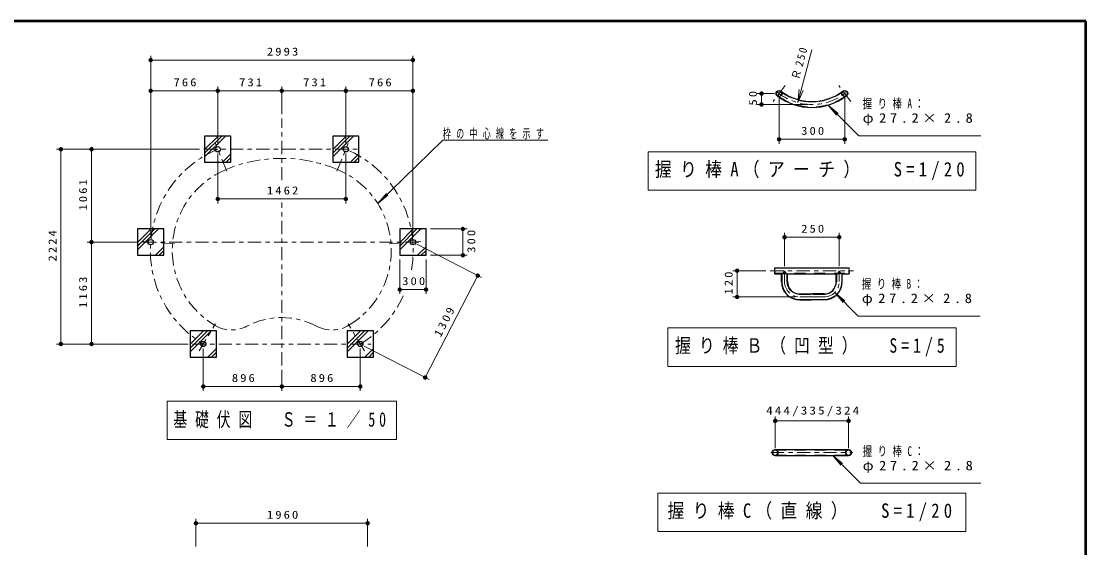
# Model space of a CAD drawing. Units: millimetres on the paper, scale 1:50, with parts at other scales. Extents: x -385 to 0, y -33 to 267.
# Drawn here: x -243 to 0, y 146.8 to 267 of the extents above; entities that cross this region are included whole.
import ezdxf

# ---------------------------------------------------------------- set-up
doc = ezdxf.new("R2010")
doc.units = ezdxf.units.MM
doc.linetypes.add('USER1', pattern=[4.5, 2.5, -2])
doc.linetypes.add('USER2', pattern=[6, 3, -1, 1, -1])
doc.layers.add('LY_1', color=7, linetype='Continuous', lineweight=25)
doc.layers.add('LY_13', color=7, linetype='Continuous', lineweight=13)
doc.styles.add('ＭＳ ゴシック', font='')
doc.styles.get('ＭＳ ゴシック').set_extended_font_data('MS Gothic')

# ---------------------------------------------------------------- blocks, each defined once
blk = doc.blocks.new('filled_dot')
at = {"color": 0, "linetype": 'Continuous', "lineweight": -2, "const_width": 1.25}
blk.add_lwpolyline([(-0.625, 0, 1), (0.625, 0, 1)], format="xyb", close=True, dxfattribs=at)
blk = doc.blocks.new('open_arrow')
at = {"color": 0, "linetype": 'Continuous', "lineweight": -2}
blk.add_lwpolyline([(7.5, 1.25), (0, 0), (7.5, -1.25)], dxfattribs=at)

msp = doc.modelspace()

# ---------------------------------------------------------------- linework, layer by layer
at = {"layer": 'LY_1', "lineweight": 13}
for p, q in [((-62.511, 260.497), (-65.738, 248.42)), ((-213.46, 247.818), (-213.46, 259.127)), ((-213.46, 258.127), (-153.598, 258.127)), ((-153.598, 247.818), (-153.598, 259.127)), ((-213.46, 217.554), (-213.46, 252.127)), ((-213.46, 251.127), (-198.145, 251.127)), ((-198.145, 238.777), (-198.145, 252.127)), ((-198.145, 251.127), (-183.529, 251.127)), ((-183.529, 245.806), (-183.529, 252.127)), ((-183.529, 245.806), (-183.529, 252.127)), ((-183.529, 251.127), (-168.914, 251.127)), ((-168.914, 238.777), (-168.914, 252.127)), ((-168.914, 251.127), (-153.598, 251.127)), ((-153.598, 217.554), (-153.598, 252.127)), ((-71.011, 250.497), (-75.007, 250.497)), ((-74.007, 247.997), (-74.007, 250.497)), ((-63.511, 247.997), (-75.007, 247.997)), ((-70.011, 249.497), (-70.011, 239.044)), ((-55.011, 249.497), (-55.011, 239.044)), ((-58.8, 247.85), (-56.872, 245.552)), ((-58.8, 247.85), (-56.502, 245.921)), ((-51.82, 240.87), (-58.8, 247.85)), ((-201.145, 236.015), (-196.366, 240.794)), ((-201.145, 236.864), (-197.214, 240.794)), ((-201.145, 237.712), (-198.063, 240.794)), ((-171.914, 236.015), (-167.135, 240.794)), ((-171.914, 236.864), (-167.983, 240.794)), ((-171.914, 237.712), (-168.832, 240.794)), ((-51.82, 240.87), (-23.918, 240.87)), ((-146.761, 239.881), (-161.606, 225.358)), ((-146.761, 239.881), (-122.761, 239.881)), ((-55.011, 240.044), (-70.011, 240.044)), ((-220.88, 237.777), (-234.96, 237.777)), ((-233.96, 193.3), (-233.96, 237.777)), ((-202.341, 237.777), (-227.96, 237.777)), ((-226.96, 216.554), (-226.96, 237.777)), ((-198.145, 236.777), (-198.145, 225.425)), ((-197.082, 234.794), (-195.145, 236.732)), ((-196.234, 234.794), (-195.145, 235.883)), ((-168.914, 236.777), (-168.914, 225.425)), ((-167.852, 234.794), (-165.914, 236.732)), ((-167.003, 234.794), (-165.914, 235.883)), ((-99.911, 237.211), (-99.911, 228.411)), ((-25.111, 237.211), (-99.911, 237.211)), ((-25.111, 228.411), (-25.111, 237.211)), ((-195.385, 234.794), (-195.145, 235.035)), ((-166.155, 234.794), (-165.914, 235.035)), ((-168.914, 226.425), (-198.145, 226.425)), ((-161.606, 225.358), (-159.653, 227.635)), ((-161.606, 225.358), (-159.287, 227.261)), ((-99.911, 228.411), (-25.111, 228.411)), ((-216.46, 214.793), (-211.681, 219.572)), ((-216.46, 215.642), (-212.53, 219.572)), ((-216.46, 216.49), (-213.378, 219.572)), ((-156.598, 214.793), (-151.819, 219.572)), ((-156.598, 215.642), (-152.668, 219.572)), ((-156.598, 216.49), (-153.516, 219.572)), ((-149.598, 219.572), (-141.19, 219.572)), ((-142.19, 219.572), (-142.19, 213.572)), ((-216.255, 216.554), (-227.96, 216.554)), ((-216.255, 216.554), (-227.96, 216.554)), ((-226.96, 193.3), (-226.96, 216.554)), ((-68.761, 211.043), (-68.761, 218.685)), ((-68.761, 217.685), (-56.261, 217.685)), ((-56.261, 211.043), (-56.261, 218.685)), ((-212.398, 213.572), (-210.46, 215.51)), ((-211.55, 213.572), (-210.46, 214.661)), ((-152.71, 216.096), (-137.903, 208.451)), ((-152.536, 213.572), (-150.598, 215.51)), ((-151.687, 213.572), (-150.598, 214.661)), ((-210.701, 213.572), (-210.46, 213.813)), ((-156.598, 212.572), (-156.598, 204.726)), ((-150.839, 213.572), (-150.598, 213.813)), ((-150.598, 212.572), (-150.598, 204.726)), ((-149.598, 213.572), (-141.19, 213.572)), ((-73.001, 210.043), (-80.586, 210.043)), ((-79.586, 204.043), (-79.586, 210.043)), ((-138.792, 208.91), (-150.799, 185.655)), ((-150.598, 205.726), (-156.598, 205.726)), ((-57.286, 205.068), (-55.357, 202.77)), ((-57.286, 205.068), (-54.988, 203.14)), ((-51.912, 199.694), (-57.286, 205.068)), ((-66.261, 204.043), (-80.586, 204.043)), ((-51.912, 199.694), (-24.111, 199.694)), ((-95.411, 196.958), (-95.411, 188.158)), ((-29.611, 196.958), (-95.411, 196.958)), ((-29.611, 188.158), (-29.611, 196.958)), ((-204.454, 191.538), (-199.675, 196.317)), ((-204.454, 192.387), (-200.523, 196.317)), ((-204.454, 193.235), (-201.372, 196.317)), ((-168.605, 191.538), (-163.826, 196.317)), ((-168.605, 192.387), (-164.674, 196.317)), ((-168.605, 193.235), (-165.523, 196.317)), ((-220.88, 193.3), (-234.96, 193.3)), ((-204.92, 193.3), (-227.96, 193.3)), ((-201.454, 192.3), (-201.454, 182.598)), ((-200.391, 190.317), (-198.454, 192.255)), ((-165.605, 192.3), (-165.605, 182.598)), ((-164.716, 192.841), (-149.91, 185.196)), ((-164.543, 190.317), (-162.605, 192.255)), ((-199.543, 190.317), (-198.454, 191.407)), ((-198.694, 190.317), (-198.454, 190.558)), ((-163.694, 190.317), (-162.605, 191.407)), ((-162.846, 190.317), (-162.605, 190.558)), ((-183.529, 187.422), (-183.529, 182.598)), ((-183.529, 187.422), (-183.529, 182.598)), ((-95.411, 188.158), (-29.611, 188.158)), ((-183.529, 183.598), (-201.454, 183.598)), ((-165.605, 183.598), (-183.529, 183.598)), ((-209.679, 180.282), (-209.679, 171.482)), ((-157.379, 180.282), (-209.679, 180.282)), ((-157.379, 171.482), (-157.379, 180.282)), ((-70.886, 169.496), (-70.886, 176.746)), ((-70.886, 175.746), (-54.136, 175.746)), ((-54.136, 169.496), (-54.136, 176.746)), ((-209.679, 171.482), (-157.379, 171.482)), ((-57.822, 167.931), (-55.894, 165.632)), ((-57.822, 167.931), (-55.524, 166.002)), ((-51.386, 161.495), (-57.822, 167.931)), ((-51.386, 161.495), (-23.912, 161.495)), ((-97.661, 159.255), (-97.661, 150.455)), ((-27.361, 159.255), (-97.661, 159.255)), ((-27.361, 150.455), (-27.361, 159.255)), ((-203.131, 147.029), (-203.131, 153.369)), ((-163.928, 147.029), (-163.928, 153.369)), ((-203.131, 152.369), (-163.928, 152.369)), ((-97.661, 150.455), (-27.361, 150.455))]:
    msp.add_line(p, q, dxfattribs=at)
at = {"layer": 'LY_1', "linetype": 'USER2', "lineweight": 13}
for p, q in [((-68.646, 252.316), (-71.375, 248.677)), ((-53.629, 248.655), (-56.392, 252.338)), ((-183.529, 230.687), (-183.529, 244.806)), ((-196.057, 232.767), (-198.698, 239.104)), ((-171.001, 232.767), (-168.361, 239.104)), ((-201.341, 237.777), (-165.718, 237.777)), ((-183.529, 188.422), (-183.529, 225.591)), ((-208.048, 216.152), (-215.255, 216.688)), ((-215.255, 216.554), (-151.803, 216.554)), ((-159.01, 216.152), (-151.803, 216.688)), ((-72.001, 210.043), (-53.021, 210.043)), ((-68.761, 207.543), (-68.761, 210.043)), ((-56.261, 207.543), (-56.261, 210.043)), ((-65.261, 204.043), (-62.511, 204.043)), ((-59.761, 204.043), (-62.511, 204.043)), ((-202.384, 191.759), (-198.648, 197.945)), ((-164.674, 191.759), (-168.411, 197.945)), ((-203.92, 193.3), (-163.138, 193.3)), ((-71.886, 168.496), (-53.136, 168.496))]:
    msp.add_line(p, q, dxfattribs=at)
at = {"layer": 'LY_1'}
for p, q in [((-195.145, 240.794), (-201.145, 240.794)), ((-201.145, 240.794), (-201.145, 234.794)), ((-195.145, 234.794), (-195.145, 240.794)), ((-165.914, 240.794), (-171.914, 240.794)), ((-171.914, 240.794), (-171.914, 234.794)), ((-165.914, 234.794), (-165.914, 240.794)), ((-201.145, 234.794), (-195.145, 234.794)), ((-171.914, 234.794), (-165.914, 234.794)), ((-210.46, 219.572), (-216.46, 219.572)), ((-216.46, 219.572), (-216.46, 213.572)), ((-210.46, 213.572), (-210.46, 219.572)), ((-150.598, 219.572), (-156.598, 219.572)), ((-156.598, 219.572), (-156.598, 213.572)), ((-150.598, 213.572), (-150.598, 219.572)), ((-216.46, 213.572), (-210.46, 213.572)), ((-156.598, 213.572), (-150.598, 213.572)), ((-71.001, 210.723), (-54.021, 210.723)), ((-71.001, 209.363), (-69.441, 209.363)), ((-69.441, 207.543), (-69.441, 209.363)), ((-68.081, 207.543), (-68.081, 209.363)), ((-68.081, 209.363), (-56.941, 209.363)), ((-56.941, 207.543), (-56.941, 209.363)), ((-55.581, 207.543), (-55.581, 209.363)), ((-55.581, 209.363), (-54.021, 209.363)), ((-65.261, 204.723), (-62.511, 204.723)), ((-59.761, 204.723), (-62.511, 204.723)), ((-65.261, 203.363), (-62.511, 203.363)), ((-59.761, 203.363), (-62.511, 203.363)), ((-198.454, 196.317), (-204.454, 196.317)), ((-204.454, 196.317), (-204.454, 190.317)), ((-198.454, 190.317), (-198.454, 196.317)), ((-162.605, 196.317), (-168.605, 196.317)), ((-168.605, 196.317), (-168.605, 190.317)), ((-162.605, 190.317), (-162.605, 196.317)), ((-204.454, 190.317), (-198.454, 190.317)), ((-168.605, 190.317), (-162.605, 190.317)), ((-70.886, 169.176), (-54.136, 169.176)), ((-70.886, 167.816), (-54.136, 167.816))]:
    msp.add_line(p, q, dxfattribs=at)
at = {"layer": 'LY_1', "linetype": 'USER1', "lineweight": 13}
for p, q in [((-71.04, 210.608), (-53.981, 210.608)), ((-70.961, 209.478), (-54.06, 209.478)), ((-69.441, 209.363), (-68.081, 209.363)), ((-69.326, 207.543), (-69.326, 209.363)), ((-68.196, 207.543), (-68.196, 209.363)), ((-55.581, 209.363), (-56.941, 209.363)), ((-56.826, 207.543), (-56.826, 209.363)), ((-55.696, 207.543), (-55.696, 209.363)), ((-65.261, 204.608), (-62.511, 204.608)), ((-59.761, 204.608), (-62.511, 204.608)), ((-65.261, 203.478), (-62.511, 203.478)), ((-59.761, 203.478), (-62.511, 203.478)), ((-70.886, 169.061), (-54.136, 169.061)), ((-70.886, 167.931), (-54.136, 167.931))]:
    msp.add_line(p, q, dxfattribs=at)
at = {"layer": 'LY_1'}
for centre, radius in [((-70.011, 250.497), 0.68), ((-55.011, 250.497), 0.68), ((-198.145, 237.777), 0.605), ((-168.914, 237.777), 0.605), ((-213.46, 216.554), 0.605), ((-153.598, 216.554), 0.605), ((-201.454, 193.3), 0.605), ((-165.605, 193.3), 0.605), ((-70.886, 168.496), 0.68), ((-54.136, 168.496), 0.68)]:
    msp.add_circle(centre, radius, dxfattribs=at)
at = {"layer": 'LY_1', "lineweight": 13}
for centre in [(-70.011, 250.497), (-55.011, 250.497), (-70.886, 168.496), (-54.136, 168.496)]:
    msp.add_circle(centre, 0.565, dxfattribs=at)
at = {"layer": 'LY_1', "linetype": 'USER2', "lineweight": 13}
for centre, radius, start, end in [((-62.511, 260.497), 12.5, 230.01283, 309.98717), ((-188.529, 214.7), 25, 112.61987, 238.87039), ((-178.529, 214.7), 25, 349.66095, 67.38013), ((-183.529, 202.7), 33, 67.38013, 112.61987), ((-188.529, 214.7), 20, 112.61987, 238.87039), ((-178.529, 214.7), 20, 301.12961, 67.38013), ((-65.261, 207.543), 3.5, 180, 270), ((-59.761, 207.543), 3.5, 270, 0), ((-178.529, 214.7), 25, 301.12961, 335.39871), ((-183.529, 182.346), 17, 62.10551, 117.89449), ((-194.992, 204), 7.5, 238.87039, 297.89449), ((-172.067, 204), 7.5, 242.10551, 301.12961)]:
    msp.add_arc(centre, radius, start, end, dxfattribs=at)
at = {"layer": 'LY_1'}
for centre, radius, start, end in [((-62.511, 260.497), 11.82, 233.1301, 306.8699), ((-62.511, 260.497), 13.18, 233.1301, 306.8699), ((-70.199, 210.383), 0.871, 157.02657, 202.97343), ((-70.199, 209.703), 0.871, 157.02657, 202.97343), ((-71.803, 209.703), 0.871, 337.02657, 22.97343), ((-69.441, 210.043), 0.68, 270, 0), ((-68.081, 210.043), 0.68, 180, 270), ((-56.941, 210.043), 0.68, 270, 0), ((-55.581, 210.043), 0.68, 180, 270), ((-53.219, 209.703), 0.871, 157.02657, 202.97343), ((-54.823, 210.383), 0.871, 337.02657, 22.97343), ((-54.823, 209.703), 0.871, 337.02657, 22.97343), ((-65.261, 207.543), 4.18, 180, 270), ((-65.261, 207.543), 2.82, 180, 270), ((-59.761, 207.543), 4.18, 270, 0), ((-59.761, 207.543), 2.82, 270, 0)]:
    msp.add_arc(centre, radius, start, end, dxfattribs=at)
at = {"layer": 'LY_1', "linetype": 'USER1', "lineweight": 13}
for centre, radius, start, end in [((-62.511, 260.497), 11.935, 234.90514, 305.09486), ((-62.511, 260.497), 13.065, 234.82664, 305.17336), ((-65.261, 207.543), 4.065, 180, 270), ((-65.261, 207.543), 2.935, 180, 270), ((-59.761, 207.543), 4.065, 270, 0), ((-59.761, 207.543), 2.935, 270, 0)]:
    msp.add_arc(centre, radius, start, end, dxfattribs=at)
at = {"layer": 'LY_13', "lineweight": 50}
for p, q in [((0, 267), (-385, 267)), ((0, 0), (0, 267))]:
    msp.add_line(p, q, dxfattribs=at)

# ---------------------------------------------------------------- block references
at = {"layer": 'LY_1', "lineweight": 13, "xscale": 0.4, "yscale": 0.4}
for p in [(-213.46, 258.127), (-213.46, 251.127), (-198.145, 251.127), (-183.529, 251.127), (-168.914, 251.127), (-70.011, 240.044), (-198.145, 226.425), (-68.761, 217.685), (-156.598, 205.726), (-201.454, 183.598), (-183.529, 183.598), (-70.886, 175.746), (-203.131, 152.369)]:
    msp.add_blockref('filled_dot', p, dxfattribs=at)
for name, p, rotation in [('filled_dot', (-153.598, 258.127), 180), ('filled_dot', (-198.145, 251.127), 180), ('filled_dot', (-183.529, 251.127), 180), ('filled_dot', (-168.914, 251.127), 180), ('filled_dot', (-153.598, 251.127), 180), ('filled_dot', (-74.007, 250.497), 270), ('open_arrow', (-65.738, 248.42), 75), ('filled_dot', (-74.007, 247.997), 90), ('filled_dot', (-233.96, 237.777), 270), ('filled_dot', (-226.96, 237.777), 270), ('filled_dot', (-55.011, 240.044), 180), ('filled_dot', (-168.914, 226.425), 180), ('filled_dot', (-142.19, 219.572), 270), ('filled_dot', (-226.96, 216.554), 270), ('filled_dot', (-226.96, 216.554), 90), ('filled_dot', (-56.261, 217.685), 180), ('filled_dot', (-142.19, 213.572), 90), ('filled_dot', (-138.792, 208.91), 242.7), ('filled_dot', (-79.586, 210.043), 270), ('filled_dot', (-150.598, 205.726), 180), ('filled_dot', (-79.586, 204.043), 90), ('filled_dot', (-233.96, 193.3), 90), ('filled_dot', (-226.96, 193.3), 90), ('filled_dot', (-150.799, 185.655), 62.7), ('filled_dot', (-183.529, 183.598), 180), ('filled_dot', (-165.605, 183.598), 180), ('filled_dot', (-54.136, 175.746), 180), ('filled_dot', (-163.928, 152.369), 180)]:
    msp.add_blockref(name, p, dxfattribs=dict(at, rotation=rotation))

# ---------------------------------------------------------------- texts
at = {"layer": 'LY_1', "style": 'ＭＳ ゴシック'}
for s, insert, char_height, attachment_point in [('\\T1.33;\\W1.15;2993', (-183.113, 259.127), 1.833, 8), ('\\T1.33;\\W1.15;766', (-205.386, 252.127), 1.833, 8), ('\\T1.33;\\W1.15;731', (-190.42, 252.127), 1.833, 8), ('\\T1.33;\\W1.15;731', (-175.805, 252.127), 1.833, 8), ('\\T1.33;\\W1.15;766', (-160.839, 252.127), 1.833, 8), ('\\T1.58;\\W0.7;握り棒A：', (-50.918, 249.32), 2.199, 1), ('\\T1.5;\\W1.1;φ27.2×2.8', (-50.918, 246.02), 2.199, 1), ('\\T1.64;\\W0.6;枠の中心線を示す', (-146.761, 240.031), 2.199, 7), ('\\T1.33;\\W1.15;300', (-62.094, 241.044), 1.833, 8), ('\\T1.5;\\W0.85;握り棒A（アーチ）\u3000S=1/20', (-62.511, 232.811), 3.299, 5), ('\\T1.33;\\W1.15;1462', (-183.102, 227.425), 1.833, 8), ('\\T1.33;\\W1.15;250', (-62.095, 218.685), 1.833, 8), ('\\T1.33;\\W1.15;300', (-153.182, 206.726), 1.833, 8), ('\\T1.58;\\W0.7;握り棒B：', (-51.111, 208.144), 2.199, 1), ('\\T1.5;\\W1.1;φ27.2×2.8', (-51.111, 204.844), 2.199, 1), ('\\T1.51;\\W0.8;握り棒Ｂ（凹型）\u3000S=1/5', (-62.511, 192.558), 3.299, 5), ('\\T1.33;\\W1.15;896', (-192.075, 184.598), 1.833, 8), ('\\T1.33;\\W1.15;896', (-174.15, 184.598), 1.833, 8), ('\\T1.57;\\W0.7;基礎伏図\u3000Ｓ＝１／50', (-208.279, 175.882), 3.299, 4), ('\\T1.32;\\W1.2;444/335/324', (-62.094, 176.746), 1.833, 8), ('\\T1.58;\\W0.7;握り棒C：', (-50.912, 169.945), 2.199, 1), ('\\T1.5;\\W1.1;φ27.2×2.8', (-50.912, 166.645), 2.199, 1), ('\\T1.5;\\W0.85;握り棒C（直線）\u3000S=1/20', (-62.511, 154.855), 3.299, 5), ('\\T1.33;\\W1.15;1960', (-183.106, 153.369), 1.833, 8)]:
    msp.add_mtext(s, dxfattribs=dict(at, insert=insert, char_height=char_height, attachment_point=attachment_point))
at = {"layer": 'LY_1', "char_height": 1.833, "style": 'ＭＳ ゴシック'}
for s, insert, attachment_point, rotation in [('\\T1.33;\\W0.95;Ｒ250', (-64.406, 257.276), 8, 75.039), ('\\T1.34;\\W1.15;50', (-75.007, 249.674), 8, 90), ('\\T1.33;\\W1.15;1061', (-227.96, 227.587), 8, 90), ('\\T1.33;\\W1.15;2224', (-234.96, 215.955), 8, 90), ('\\T1.33;\\W1.15;300', (-141.19, 216.989), 2, 90), ('\\T1.33;\\W1.15;120', (-80.586, 207.464), 8, 90), ('\\T1.33;\\W1.15;1163', (-227.96, 205.348), 8, 90), ('\\T1.33;\\W1.15;1309', (-145.49, 198.117), 8, 62.692)]:
    msp.add_mtext(s, dxfattribs=dict(at, insert=insert, attachment_point=attachment_point, rotation=rotation))

doc.saveas('drawing.dxf')
